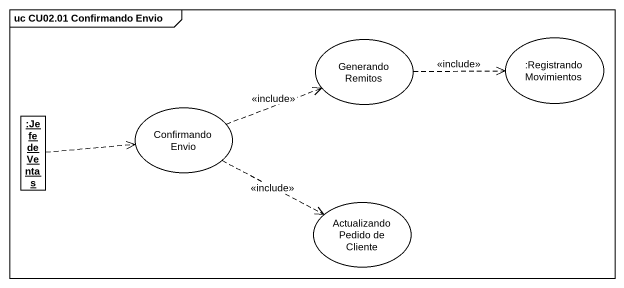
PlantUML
@startuml
mainframe uc CU02.01 Confirmando Envio
allowmixing
hide circle
hide empty members
usecase "Generando Remitos" as Generando_Remitos
usecase ":Registrando Movimientos" as Registrando_Movimientos
object ":Jefe de Ventas" as Jefe_de_Ventas
usecase "Confirmando Envio" as Confirmando_Envio
usecase "Actualizando Pedido de Cliente" as Actualizando_Pedido_de
Generando_Remitos .right.> Registrando_Movimientos : <<include>>
Jefe_de_Ventas .right.> Confirmando_Envio
Confirmando_Envio .right.> Generando_Remitos : <<include>>
Confirmando_Envio .right.> Actualizando_Pedido_de : <<include>>
@enduml
